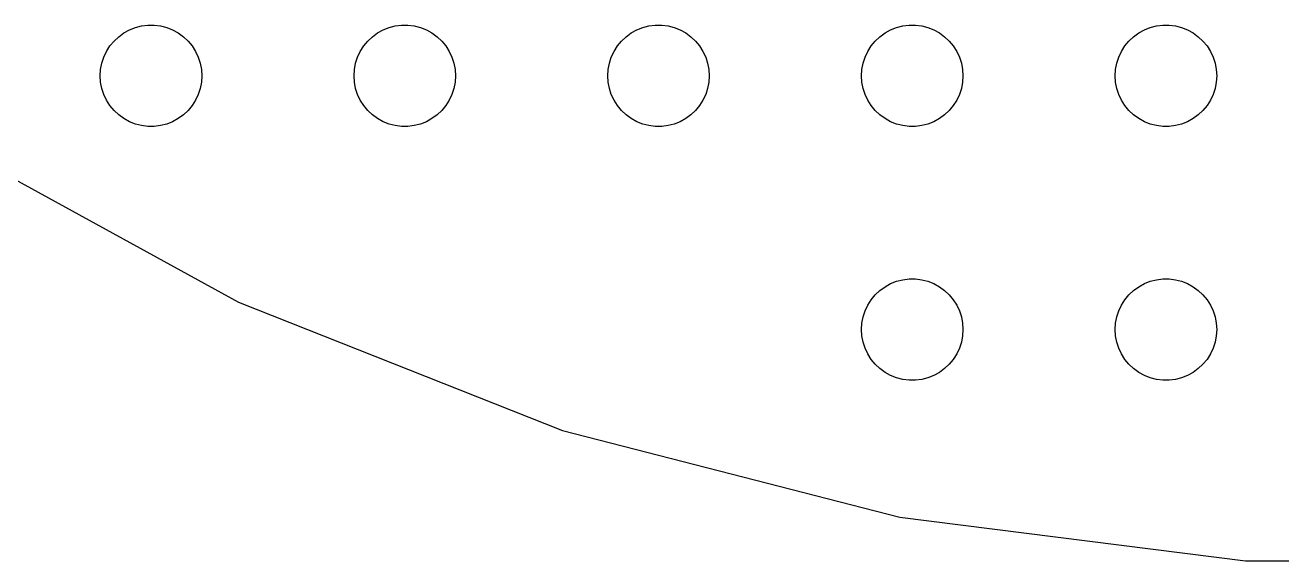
# Model space of a CAD drawing. Header units: metres. Extents: x -82 to 82, y -82 to 82.
# Drawn here: x -41.22 to -4.07, y -81.84 to -66 of the extents above; entities that cross this region are included whole.
import ezdxf

# ---------------------------------------------------------------- set-up
doc = ezdxf.new("R2010")
doc.units = ezdxf.units.M

msp = doc.modelspace()

# ---------------------------------------------------------------- linework, layer by layer
for p, q in [((-38.1387, -66.1428), (-37.9635, -66.0734)), ((-37.9635, -66.0734), (-37.7811, -66.0266)), ((-37.7811, -66.0266), (-37.5942, -66.003)), ((-37.5942, -66.003), (-37.4058, -66.003)), ((-37.4058, -66.003), (-37.2189, -66.0266)), ((-37.2189, -66.0266), (-37.0365, -66.0734)), ((-37.0365, -66.0734), (-36.8613, -66.1428)), ((-30.6387, -66.1428), (-30.4635, -66.0734)), ((-30.4635, -66.0734), (-30.2811, -66.0266)), ((-30.2811, -66.0266), (-30.0942, -66.003)), ((-30.0942, -66.003), (-29.9058, -66.003)), ((-29.9058, -66.003), (-29.7189, -66.0266)), ((-29.7189, -66.0266), (-29.5365, -66.0734)), ((-29.5365, -66.0734), (-29.3613, -66.1428)), ((-23.1387, -66.1428), (-22.9635, -66.0734)), ((-22.9635, -66.0734), (-22.7811, -66.0266)), ((-22.7811, -66.0266), (-22.5942, -66.003)), ((-22.5942, -66.003), (-22.4058, -66.003)), ((-22.4058, -66.003), (-22.2189, -66.0266)), ((-22.2189, -66.0266), (-22.0365, -66.0734)), ((-22.0365, -66.0734), (-21.8613, -66.1428)), ((-15.6387, -66.1428), (-15.4635, -66.0734)), ((-15.4635, -66.0734), (-15.2811, -66.0266)), ((-15.2811, -66.0266), (-15.0942, -66.003)), ((-15.0942, -66.003), (-14.9058, -66.003)), ((-14.9058, -66.003), (-14.7189, -66.0266)), ((-14.7189, -66.0266), (-14.5365, -66.0734)), ((-14.5365, -66.0734), (-14.3613, -66.1428)), ((-8.13866, -66.1428), (-7.96352, -66.0734)), ((-7.96352, -66.0734), (-7.78107, -66.0266)), ((-7.78107, -66.0266), (-7.59418, -66.003)), ((-7.59418, -66.003), (-7.40581, -66.003)), ((-7.40581, -66.003), (-7.21892, -66.0266)), ((-7.21892, -66.0266), (-7.03647, -66.0734)), ((-7.03647, -66.0734), (-6.86133, -66.1428)), ((-38.7135, -66.6183), (-38.5934, -66.4732)), ((-38.5934, -66.4732), (-38.4561, -66.3442)), ((-38.4561, -66.3442), (-38.3037, -66.2335)), ((-38.3037, -66.2335), (-38.1387, -66.1428)), ((-36.8613, -66.1428), (-36.6963, -66.2335)), ((-36.6963, -66.2335), (-36.5439, -66.3442)), ((-36.5439, -66.3442), (-36.4065, -66.4732)), ((-36.4065, -66.4732), (-36.2865, -66.6183)), ((-31.2135, -66.6183), (-31.0934, -66.4732)), ((-31.0934, -66.4732), (-30.9561, -66.3442)), ((-30.9561, -66.3442), (-30.8037, -66.2335)), ((-30.8037, -66.2335), (-30.6387, -66.1428)), ((-29.3613, -66.1428), (-29.1963, -66.2335)), ((-29.1963, -66.2335), (-29.0439, -66.3442)), ((-29.0439, -66.3442), (-28.9065, -66.4732)), ((-28.9065, -66.4732), (-28.7865, -66.6183)), ((-23.7135, -66.6183), (-23.5934, -66.4732)), ((-23.5934, -66.4732), (-23.4561, -66.3442)), ((-23.4561, -66.3442), (-23.3037, -66.2335)), ((-23.3037, -66.2335), (-23.1387, -66.1428)), ((-21.8613, -66.1428), (-21.6963, -66.2335)), ((-21.6963, -66.2335), (-21.5439, -66.3442)), ((-21.5439, -66.3442), (-21.4065, -66.4732)), ((-21.4065, -66.4732), (-21.2865, -66.6183)), ((-16.2135, -66.6183), (-16.0934, -66.4732)), ((-16.0934, -66.4732), (-15.9561, -66.3442)), ((-15.9561, -66.3442), (-15.8037, -66.2335)), ((-15.8037, -66.2335), (-15.6387, -66.1428)), ((-14.3613, -66.1428), (-14.1963, -66.2335)), ((-14.1963, -66.2335), (-14.0439, -66.3442)), ((-14.0439, -66.3442), (-13.9065, -66.4732)), ((-13.9065, -66.4732), (-13.7865, -66.6183)), ((-8.71352, -66.6183), (-8.59344, -66.4732)), ((-8.59344, -66.4732), (-8.45613, -66.3442)), ((-8.45613, -66.3442), (-8.30373, -66.2335)), ((-8.30373, -66.2335), (-8.13866, -66.1428)), ((-6.86133, -66.1428), (-6.69626, -66.2335)), ((-6.69626, -66.2335), (-6.54385, -66.3442)), ((-6.54385, -66.3442), (-6.40654, -66.4732)), ((-6.40654, -66.4732), (-6.28647, -66.6183)), ((-38.8947, -66.9478), (-38.8145, -66.7774)), ((-38.8145, -66.7774), (-38.7135, -66.6183)), ((-36.2865, -66.6183), (-36.1855, -66.7774)), ((-36.1855, -66.7774), (-36.1053, -66.9478)), ((-31.3947, -66.9478), (-31.3145, -66.7774)), ((-31.3145, -66.7774), (-31.2135, -66.6183)), ((-28.7865, -66.6183), (-28.6855, -66.7774)), ((-28.6855, -66.7774), (-28.6053, -66.9478)), ((-23.8947, -66.9478), (-23.8145, -66.7774)), ((-23.8145, -66.7774), (-23.7135, -66.6183)), ((-21.2865, -66.6183), (-21.1855, -66.7774)), ((-21.1855, -66.7774), (-21.1053, -66.9478)), ((-16.3947, -66.9478), (-16.3145, -66.7774)), ((-16.3145, -66.7774), (-16.2135, -66.6183)), ((-13.7865, -66.6183), (-13.6855, -66.7774)), ((-13.6855, -66.7774), (-13.6053, -66.9478)), ((-8.89465, -66.9478), (-8.81445, -66.7774)), ((-8.81445, -66.7774), (-8.71352, -66.6183)), ((-6.28647, -66.6183), (-6.18553, -66.7774)), ((-6.18553, -66.7774), (-6.10533, -66.9478)), ((-38.9882, -67.312), (-38.9529, -67.127)), ((-38.9529, -67.127), (-38.8947, -66.9478)), ((-36.1053, -66.9478), (-36.0471, -67.127)), ((-36.0471, -67.127), (-36.0118, -67.312)), ((-31.4882, -67.312), (-31.4529, -67.127)), ((-31.4529, -67.127), (-31.3947, -66.9478)), ((-28.6053, -66.9478), (-28.5471, -67.127)), ((-28.5471, -67.127), (-28.5118, -67.312)), ((-23.9882, -67.312), (-23.9529, -67.127)), ((-23.9529, -67.127), (-23.8947, -66.9478)), ((-21.1053, -66.9478), (-21.0471, -67.127)), ((-21.0471, -67.127), (-21.0118, -67.312)), ((-16.4882, -67.312), (-16.4529, -67.127)), ((-16.4529, -67.127), (-16.3947, -66.9478)), ((-13.6053, -66.9478), (-13.5471, -67.127)), ((-13.5471, -67.127), (-13.5118, -67.312)), ((-8.98816, -67.312), (-8.95287, -67.127)), ((-8.95287, -67.127), (-8.89465, -66.9478)), ((-6.10533, -66.9478), (-6.04712, -67.127)), ((-6.04712, -67.127), (-6.01183, -67.312)), ((-39, -67.5), (-38.9882, -67.312)), ((-38.9882, -67.688), (-39, -67.5)), ((-36.0118, -67.312), (-36, -67.5)), ((-36, -67.5), (-36.0118, -67.688)), ((-31.5, -67.5), (-31.4882, -67.312)), ((-31.4882, -67.688), (-31.5, -67.5)), ((-28.5118, -67.312), (-28.5, -67.5)), ((-28.5, -67.5), (-28.5118, -67.688)), ((-24, -67.5), (-23.9882, -67.312)), ((-23.9882, -67.688), (-24, -67.5)), ((-21.0118, -67.312), (-21, -67.5)), ((-21, -67.5), (-21.0118, -67.688)), ((-16.5, -67.5), (-16.4882, -67.312)), ((-16.4882, -67.688), (-16.5, -67.5)), ((-13.5118, -67.312), (-13.5, -67.5)), ((-13.5, -67.5), (-13.5118, -67.688)), ((-9, -67.5), (-8.98816, -67.312)), ((-8.98816, -67.688), (-9, -67.5)), ((-6.01183, -67.312), (-6, -67.5)), ((-6, -67.5), (-6.01183, -67.688)), ((-38.9529, -67.873), (-38.9882, -67.688)), ((-38.8947, -68.0522), (-38.9529, -67.873)), ((-36.0471, -67.873), (-36.1053, -68.0522)), ((-36.0118, -67.688), (-36.0471, -67.873)), ((-31.4529, -67.873), (-31.4882, -67.688)), ((-31.3947, -68.0522), (-31.4529, -67.873)), ((-28.5471, -67.873), (-28.6053, -68.0522)), ((-28.5118, -67.688), (-28.5471, -67.873)), ((-23.9529, -67.873), (-23.9882, -67.688)), ((-23.8947, -68.0522), (-23.9529, -67.873)), ((-21.0471, -67.873), (-21.1053, -68.0522)), ((-21.0118, -67.688), (-21.0471, -67.873)), ((-16.4529, -67.873), (-16.4882, -67.688)), ((-16.3947, -68.0522), (-16.4529, -67.873)), ((-13.5471, -67.873), (-13.6053, -68.0522)), ((-13.5118, -67.688), (-13.5471, -67.873)), ((-8.95287, -67.873), (-8.98816, -67.688)), ((-8.89465, -68.0522), (-8.95287, -67.873)), ((-6.04712, -67.873), (-6.10533, -68.0522)), ((-6.01183, -67.688), (-6.04712, -67.873)), ((-38.8145, -68.2226), (-38.8947, -68.0522)), ((-38.7135, -68.3817), (-38.8145, -68.2226)), ((-36.1855, -68.2226), (-36.2865, -68.3817)), ((-36.1053, -68.0522), (-36.1855, -68.2226)), ((-31.3145, -68.2226), (-31.3947, -68.0522)), ((-31.2135, -68.3817), (-31.3145, -68.2226)), ((-28.6855, -68.2226), (-28.7865, -68.3817)), ((-28.6053, -68.0522), (-28.6855, -68.2226)), ((-23.8145, -68.2226), (-23.8947, -68.0522)), ((-23.7135, -68.3817), (-23.8145, -68.2226)), ((-21.1855, -68.2226), (-21.2865, -68.3817)), ((-21.1053, -68.0522), (-21.1855, -68.2226)), ((-16.3145, -68.2226), (-16.3947, -68.0522)), ((-16.2135, -68.3817), (-16.3145, -68.2226)), ((-13.6855, -68.2226), (-13.7865, -68.3817)), ((-13.6053, -68.0522), (-13.6855, -68.2226)), ((-8.81445, -68.2226), (-8.89465, -68.0522)), ((-8.71352, -68.3817), (-8.81445, -68.2226)), ((-6.18553, -68.2226), (-6.28647, -68.3817)), ((-6.10533, -68.0522), (-6.18553, -68.2226)), ((-38.5934, -68.5268), (-38.7135, -68.3817)), ((-38.4561, -68.6558), (-38.5934, -68.5268)), ((-38.3037, -68.7665), (-38.4561, -68.6558)), ((-36.5439, -68.6558), (-36.6963, -68.7665)), ((-36.4065, -68.5268), (-36.5439, -68.6558)), ((-36.2865, -68.3817), (-36.4065, -68.5268)), ((-31.0934, -68.5268), (-31.2135, -68.3817)), ((-30.9561, -68.6558), (-31.0934, -68.5268)), ((-30.8037, -68.7665), (-30.9561, -68.6558)), ((-29.0439, -68.6558), (-29.1963, -68.7665)), ((-28.9065, -68.5268), (-29.0439, -68.6558)), ((-28.7865, -68.3817), (-28.9065, -68.5268)), ((-23.5934, -68.5268), (-23.7135, -68.3817)), ((-23.4561, -68.6558), (-23.5934, -68.5268)), ((-23.3037, -68.7665), (-23.4561, -68.6558)), ((-21.5439, -68.6558), (-21.6963, -68.7665)), ((-21.4065, -68.5268), (-21.5439, -68.6558)), ((-21.2865, -68.3817), (-21.4065, -68.5268)), ((-16.0934, -68.5268), (-16.2135, -68.3817)), ((-15.9561, -68.6558), (-16.0934, -68.5268)), ((-15.8037, -68.7665), (-15.9561, -68.6558)), ((-14.0439, -68.6558), (-14.1963, -68.7665)), ((-13.9065, -68.5268), (-14.0439, -68.6558)), ((-13.7865, -68.3817), (-13.9065, -68.5268)), ((-8.59344, -68.5268), (-8.71352, -68.3817)), ((-8.45613, -68.6558), (-8.59344, -68.5268)), ((-8.30373, -68.7665), (-8.45613, -68.6558)), ((-6.54385, -68.6558), (-6.69626, -68.7665)), ((-6.40654, -68.5268), (-6.54385, -68.6558)), ((-6.28647, -68.3817), (-6.40654, -68.5268)), ((-38.1387, -68.8572), (-38.3037, -68.7665)), ((-37.9635, -68.9266), (-38.1387, -68.8572)), ((-37.7811, -68.9734), (-37.9635, -68.9266)), ((-37.5942, -68.997), (-37.7811, -68.9734)), ((-37.4058, -68.997), (-37.5942, -68.997)), ((-37.2189, -68.9734), (-37.4058, -68.997)), ((-37.0365, -68.9266), (-37.2189, -68.9734)), ((-36.8613, -68.8572), (-37.0365, -68.9266)), ((-36.6963, -68.7665), (-36.8613, -68.8572)), ((-30.6387, -68.8572), (-30.8037, -68.7665)), ((-30.4635, -68.9266), (-30.6387, -68.8572)), ((-30.2811, -68.9734), (-30.4635, -68.9266)), ((-30.0942, -68.997), (-30.2811, -68.9734)), ((-29.9058, -68.997), (-30.0942, -68.997)), ((-29.7189, -68.9734), (-29.9058, -68.997)), ((-29.5365, -68.9266), (-29.7189, -68.9734)), ((-29.3613, -68.8572), (-29.5365, -68.9266)), ((-29.1963, -68.7665), (-29.3613, -68.8572)), ((-23.1387, -68.8572), (-23.3037, -68.7665)), ((-22.9635, -68.9266), (-23.1387, -68.8572)), ((-22.7811, -68.9734), (-22.9635, -68.9266)), ((-22.5942, -68.997), (-22.7811, -68.9734)), ((-22.4058, -68.997), (-22.5942, -68.997)), ((-22.2189, -68.9734), (-22.4058, -68.997)), ((-22.0365, -68.9266), (-22.2189, -68.9734)), ((-21.8613, -68.8572), (-22.0365, -68.9266)), ((-21.6963, -68.7665), (-21.8613, -68.8572)), ((-15.6387, -68.8572), (-15.8037, -68.7665)), ((-15.4635, -68.9266), (-15.6387, -68.8572)), ((-15.2811, -68.9734), (-15.4635, -68.9266)), ((-15.0942, -68.997), (-15.2811, -68.9734)), ((-14.9058, -68.997), (-15.0942, -68.997)), ((-14.7189, -68.9734), (-14.9058, -68.997)), ((-14.5365, -68.9266), (-14.7189, -68.9734)), ((-14.3613, -68.8572), (-14.5365, -68.9266)), ((-14.1963, -68.7665), (-14.3613, -68.8572)), ((-8.13866, -68.8572), (-8.30373, -68.7665)), ((-7.96352, -68.9266), (-8.13866, -68.8572)), ((-7.78107, -68.9734), (-7.96352, -68.9266)), ((-7.59418, -68.997), (-7.78107, -68.9734)), ((-7.40581, -68.997), (-7.59418, -68.997)), ((-7.21892, -68.9734), (-7.40581, -68.997)), ((-7.03647, -68.9266), (-7.21892, -68.9734)), ((-6.86133, -68.8572), (-7.03647, -68.9266)), ((-6.69626, -68.7665), (-6.86133, -68.8572)), ((-43.9378, -69.2349), (-34.9139, -74.1958)), ((-15.4635, -73.5734), (-15.2811, -73.5266)), ((-15.2811, -73.5266), (-15.0942, -73.503)), ((-15.0942, -73.503), (-14.9058, -73.503)), ((-14.9058, -73.503), (-14.7189, -73.5266)), ((-14.7189, -73.5266), (-14.5365, -73.5734)), ((-7.96352, -73.5734), (-7.78107, -73.5266)), ((-7.78107, -73.5266), (-7.59418, -73.503)), ((-7.59418, -73.503), (-7.40581, -73.503)), ((-7.40581, -73.503), (-7.21892, -73.5266)), ((-7.21892, -73.5266), (-7.03647, -73.5734)), ((-16.0934, -73.9732), (-15.9561, -73.8442)), ((-15.9561, -73.8442), (-15.8037, -73.7335)), ((-15.8037, -73.7335), (-15.6387, -73.6428)), ((-15.6387, -73.6428), (-15.4635, -73.5734)), ((-14.5365, -73.5734), (-14.3613, -73.6428)), ((-14.3613, -73.6428), (-14.1963, -73.7335)), ((-14.1963, -73.7335), (-14.0439, -73.8442)), ((-14.0439, -73.8442), (-13.9065, -73.9732)), ((-8.59344, -73.9732), (-8.45613, -73.8442)), ((-8.45613, -73.8442), (-8.30373, -73.7335)), ((-8.30373, -73.7335), (-8.13866, -73.6428)), ((-8.13866, -73.6428), (-7.96352, -73.5734)), ((-7.03647, -73.5734), (-6.86133, -73.6428)), ((-6.86133, -73.6428), (-6.69626, -73.7335)), ((-6.69626, -73.7335), (-6.54385, -73.8442)), ((-6.54385, -73.8442), (-6.40654, -73.9732)), ((-34.9139, -74.1958), (-25.3394, -77.9866)), ((-16.3947, -74.4478), (-16.3145, -74.2774)), ((-16.3145, -74.2774), (-16.2135, -74.1183)), ((-16.2135, -74.1183), (-16.0934, -73.9732)), ((-13.9065, -73.9732), (-13.7865, -74.1183)), ((-13.7865, -74.1183), (-13.6855, -74.2774)), ((-13.6855, -74.2774), (-13.6053, -74.4478)), ((-8.89465, -74.4478), (-8.81445, -74.2774)), ((-8.81445, -74.2774), (-8.71352, -74.1183)), ((-8.71352, -74.1183), (-8.59344, -73.9732)), ((-6.40654, -73.9732), (-6.28647, -74.1183)), ((-6.28647, -74.1183), (-6.18553, -74.2774)), ((-6.18553, -74.2774), (-6.10533, -74.4478)), ((-16.4882, -74.812), (-16.4529, -74.627)), ((-16.4529, -74.627), (-16.3947, -74.4478)), ((-13.6053, -74.4478), (-13.5471, -74.627)), ((-13.5471, -74.627), (-13.5118, -74.812)), ((-8.98816, -74.812), (-8.95287, -74.627)), ((-8.95287, -74.627), (-8.89465, -74.4478)), ((-6.10533, -74.4478), (-6.04712, -74.627)), ((-6.04712, -74.627), (-6.01183, -74.812)), ((-16.5, -75), (-16.4882, -74.812)), ((-16.4882, -75.188), (-16.5, -75)), ((-13.5118, -74.812), (-13.5, -75)), ((-13.5, -75), (-13.5118, -75.188)), ((-9, -75), (-8.98816, -74.812)), ((-8.98816, -75.188), (-9, -75)), ((-6.01183, -74.812), (-6, -75)), ((-6, -75), (-6.01183, -75.188)), ((-16.4529, -75.373), (-16.4882, -75.188)), ((-16.3947, -75.5522), (-16.4529, -75.373)), ((-13.5471, -75.373), (-13.6053, -75.5522)), ((-13.5118, -75.188), (-13.5471, -75.373)), ((-8.95287, -75.373), (-8.98816, -75.188)), ((-8.89465, -75.5522), (-8.95287, -75.373)), ((-6.04712, -75.373), (-6.10533, -75.5522)), ((-6.01183, -75.188), (-6.04712, -75.373)), ((-16.3145, -75.7226), (-16.3947, -75.5522)), ((-16.2135, -75.8817), (-16.3145, -75.7226)), ((-13.6855, -75.7226), (-13.7865, -75.8817)), ((-13.6053, -75.5522), (-13.6855, -75.7226)), ((-8.81445, -75.7226), (-8.89465, -75.5522)), ((-8.71352, -75.8817), (-8.81445, -75.7226)), ((-6.18553, -75.7226), (-6.28647, -75.8817)), ((-6.10533, -75.5522), (-6.18553, -75.7226)), ((-16.0934, -76.0268), (-16.2135, -75.8817)), ((-15.9561, -76.1558), (-16.0934, -76.0268)), ((-13.9065, -76.0268), (-14.0439, -76.1558)), ((-13.7865, -75.8817), (-13.9065, -76.0268)), ((-8.59344, -76.0268), (-8.71352, -75.8817)), ((-8.45613, -76.1558), (-8.59344, -76.0268)), ((-6.40654, -76.0268), (-6.54385, -76.1558)), ((-6.28647, -75.8817), (-6.40654, -76.0268)), ((-15.8037, -76.2665), (-15.9561, -76.1558)), ((-15.6387, -76.3572), (-15.8037, -76.2665)), ((-15.4635, -76.4266), (-15.6387, -76.3572)), ((-15.2811, -76.4734), (-15.4635, -76.4266)), ((-15.0942, -76.497), (-15.2811, -76.4734)), ((-14.9058, -76.497), (-15.0942, -76.497)), ((-14.7189, -76.4734), (-14.9058, -76.497)), ((-14.5365, -76.4266), (-14.7189, -76.4734)), ((-14.3613, -76.3572), (-14.5365, -76.4266)), ((-14.1963, -76.2665), (-14.3613, -76.3572)), ((-14.0439, -76.1558), (-14.1963, -76.2665)), ((-8.30373, -76.2665), (-8.45613, -76.1558)), ((-8.13866, -76.3572), (-8.30373, -76.2665)), ((-7.96352, -76.4266), (-8.13866, -76.3572)), ((-7.78107, -76.4734), (-7.96352, -76.4266)), ((-7.59418, -76.497), (-7.78107, -76.4734)), ((-7.40581, -76.497), (-7.59418, -76.497)), ((-7.21892, -76.4734), (-7.40581, -76.497)), ((-7.03647, -76.4266), (-7.21892, -76.4734)), ((-6.86133, -76.3572), (-7.03647, -76.4266)), ((-6.69626, -76.2665), (-6.86133, -76.3572)), ((-6.54385, -76.1558), (-6.69626, -76.2665)), ((-25.3394, -77.9866), (-15.3653, -80.5475)), ((-15.3653, -80.5475), (-5.14882, -81.8382)), ((-5.14882, -81.8382), (5.14882, -81.8382))]:
    msp.add_line(p, q)

doc.saveas('drawing.dxf')
